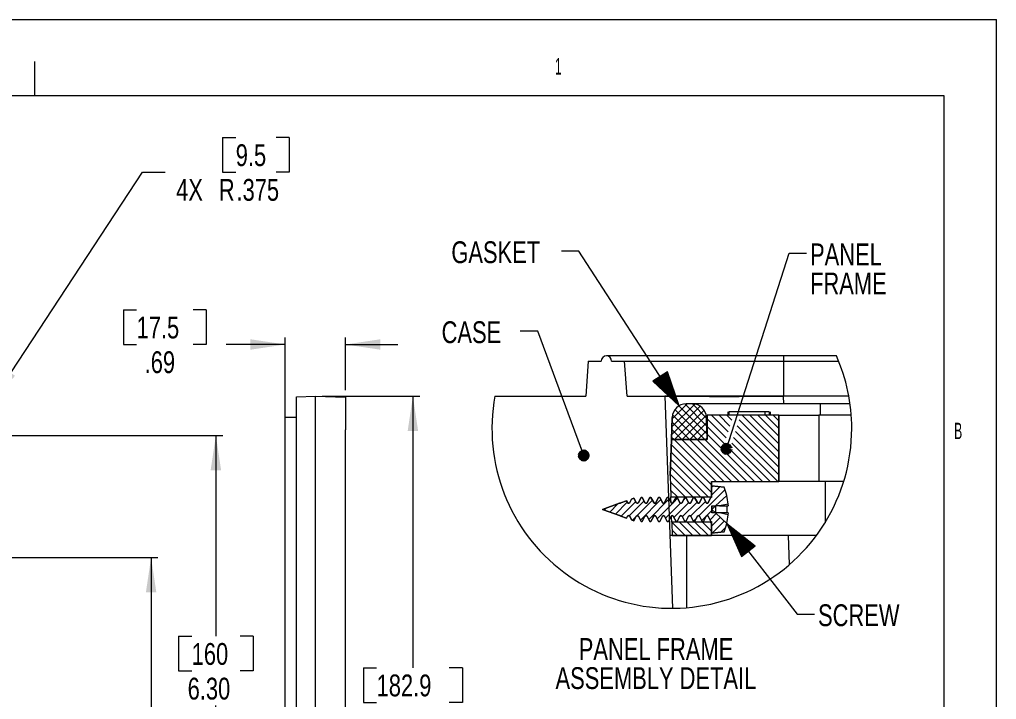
# Model space of a CAD drawing. Header units: inches. Extents: x 0 to 11, y 0 to 8.5.
# Drawn here: x 5.41 to 11, y 4.6 to 8.5 of the extents above; entities that cross this region are included whole.
import ezdxf

# ---------------------------------------------------------------- set-up
doc = ezdxf.new("R2010")
doc.units = ezdxf.units.IN
doc.header["$MEASUREMENT"] = 0
doc.layers.add('SLD-0', color=7, linetype='Continuous', lineweight=0)
doc.styles.add('SLDTEXTSTYLE2', font='TXT', dxfattribs={"width": 0.75})
doc.styles.add('SLDTEXTSTYLE6', font='TXT', dxfattribs={"width": 0.552632})
doc.dimstyles.new('SLDDIMSTYLE0', dxfattribs={"dimtxt": 0.166667, "dimasz": 0.2, "dimexe": 0, "dimexo": 0.0625, "dimgap": 0.041667, "dimtad": 0, "dimtih": 1, "dimtoh": 1, "dimlfac": 2, "dimzin": 12, "dimdsep": 46, "dimtxsty": 'SLDTEXTSTYLE2', "dimsah": 1, "dimcen": 0.09, "dimadec": 0, "dimazin": 0, "dimtfac": 1, "dimtofl": 0, "dimtmove": 0, "dimatfit": 3, "dimfxl": 1, "dimtolj": 1, "dimtzin": 12, "dimarcsym": 0})
doc.dimstyles.new('SLDDIMSTYLE1', dxfattribs={"dimtxt": 0.166667, "dimasz": 0.2, "dimexe": 0, "dimexo": 0.0625, "dimgap": 0.041667, "dimtad": 0, "dimtih": 1, "dimtoh": 1, "dimlfac": 2, "dimzin": 4, "dimdsep": 46, "dimtxsty": 'SLDTEXTSTYLE2', "dimsah": 1, "dimcen": 0.09, "dimadec": 0, "dimazin": 0, "dimtfac": 1, "dimtofl": 0, "dimtmove": 0, "dimatfit": 3, "dimfxl": 1, "dimtolj": 1, "dimtzin": 12, "dimarcsym": 0})
doc.dimstyles.new('SLDDIMSTYLE3', dxfattribs={"dimtxt": 0.166667, "dimasz": 0.2, "dimexe": 0, "dimexo": 0.0625, "dimgap": 0.041667, "dimtad": 0, "dimtih": 1, "dimtoh": 1, "dimdec": 3, "dimlfac": 2, "dimzin": 12, "dimdsep": 46, "dimtxsty": 'SLDTEXTSTYLE2', "dimsah": 1, "dimcen": 0.09, "dimadec": 0, "dimazin": 0, "dimtfac": 1, "dimtofl": 0, "dimtmove": 0, "dimatfit": 3, "dimfxl": 1, "dimtolj": 1, "dimtzin": 12, "dimarcsym": 0})

# ---------------------------------------------------------------- blocks, each defined once
blk = doc.blocks.new('*D7')
at = {"layer": 'SLD-0'}
for p, q in [((5.1607, 5.4171), (6.1988, 5.4171)), ((6.1594, 5.4171), (6.1594, 4.3452)), ((5.8757, 4.3452), (5.8757, 4.1466)), ((5.8757, 4.3452), (5.9517, 4.3452)), ((6.4431, 4.3452), (6.3672, 4.3452)), ((6.4431, 4.3452), (6.4431, 4.1466)), ((5.8757, 4.1466), (5.9517, 4.1466)), ((6.4431, 4.1466), (6.3672, 4.1466)), ((6.1594, 2.9671), (6.1594, 3.9481)), ((4.5357, 2.9671), (6.1988, 2.9671))]:
    blk.add_line(p, q, dxfattribs=at)
for points in [[(6.1594, 5.4171), (6.1294, 5.2171), (6.1894, 5.2171)], [(6.1594, 2.9671), (6.1894, 3.1671), (6.1294, 3.1671)]]:
    blk.add_solid(points, dxfattribs=at)
at = {"layer": 'SLD-0', "char_height": 0.125, "attachment_point": 1, "style": 'SLDTEXTSTYLE2'}
for s, insert in [('124.5', (5.9517, 4.3063)), ('4.90', (5.9978, 4.1077))]:
    blk.add_mtext(s, dxfattribs=dict(at, insert=insert))
blk = doc.blocks.new('*D8')
at = {"layer": 'SLD-0'}
for p, q in [((4.5357, 6.1171), (6.5695, 6.1171)), ((6.5302, 6.1171), (6.5302, 4.9662)), ((6.3157, 4.9662), (6.3157, 4.7676)), ((6.3157, 4.9662), (6.3917, 4.9662)), ((6.7446, 4.9662), (6.6687, 4.9662)), ((6.7446, 4.9662), (6.7446, 4.7676)), ((6.3157, 4.7676), (6.3917, 4.7676)), ((6.7446, 4.7676), (6.6687, 4.7676)), ((6.5302, 2.9671), (6.5302, 4.5691)), ((4.5357, 2.9671), (6.5695, 2.9671))]:
    blk.add_line(p, q, dxfattribs=at)
for points in [[(6.5302, 6.1171), (6.5002, 5.9171), (6.5602, 5.9171)], [(6.5302, 2.9671), (6.5602, 3.1671), (6.5002, 3.1671)]]:
    blk.add_solid(points, dxfattribs=at)
at = {"layer": 'SLD-0', "char_height": 0.125, "attachment_point": 1, "style": 'SLDTEXTSTYLE2'}
for s, insert in [('160', (6.3917, 4.9273)), ('6.30', (6.3686, 4.7287))]:
    blk.add_mtext(s, dxfattribs=dict(at, insert=insert))
blk = doc.blocks.new('*D12')
at = {"layer": 'SLD-0'}
for p, q in [((6.568, 7.824), (6.568, 7.6255)), ((6.568, 7.824), (6.644, 7.824)), ((6.9507, 7.824), (6.8747, 7.824)), ((6.9507, 7.824), (6.9507, 7.6255)), ((5.2455, 6.3076), (6.1103, 7.6255)), ((6.1103, 7.6255), (6.2403, 7.6255)), ((6.568, 7.6255), (6.644, 7.6255)), ((6.9507, 7.6255), (6.8747, 7.6255))]:
    blk.add_line(p, q, dxfattribs=at)
blk.add_solid([(5.2455, 6.3076), (5.3803, 6.4584), (5.3301, 6.4913)], dxfattribs=at)
at = {"layer": 'SLD-0', "char_height": 0.125, "attachment_point": 1, "style": 'SLDTEXTSTYLE2'}
for s, insert in [('9.5', (6.644, 7.7851)), ('4X ', (6.3028, 7.5866)), ('R', (6.5473, 7.5866)), ('.375', (6.6483, 7.5866))]:
    blk.add_mtext(s, dxfattribs=dict(at, insert=insert))
blk = doc.blocks.new('*D14')
at = {"layer": 'SLD-0'}
for p, q in [((7.1396, 6.3421), (7.6978, 6.3421)), ((7.6584, 6.3421), (7.6584, 4.7859)), ((7.3747, 4.7859), (7.3747, 4.5874)), ((7.3747, 4.7859), (7.4507, 4.7859)), ((7.9421, 4.7859), (7.8662, 4.7859)), ((7.9421, 4.7859), (7.9421, 4.5874)), ((7.3747, 4.5874), (7.4507, 4.5874)), ((7.9421, 4.5874), (7.8662, 4.5874)), ((7.6584, 2.7421), (7.6584, 4.3888)), ((7.1396, 2.7421), (7.6978, 2.7421))]:
    blk.add_line(p, q, dxfattribs=at)
for points in [[(7.6584, 6.3421), (7.6284, 6.1421), (7.6884, 6.1421)], [(7.6584, 2.7421), (7.6884, 2.9421), (7.6284, 2.9421)]]:
    blk.add_solid(points, dxfattribs=at)
at = {"layer": 'SLD-0', "char_height": 0.125, "attachment_point": 1, "style": 'SLDTEXTSTYLE2'}
for s, insert in [('182.9', (7.4507, 4.747)), ('7.20', (7.4968, 4.5485))]:
    blk.add_mtext(s, dxfattribs=dict(at, insert=insert))
blk = doc.blocks.new('*D15')
at = {"layer": 'SLD-0'}
for p, q in [((6.0004, 6.8366), (6.0004, 6.638)), ((6.0004, 6.8366), (6.0763, 6.8366)), ((6.4754, 6.8366), (6.3995, 6.8366)), ((6.4754, 6.8366), (6.4754, 6.638)), ((6.9277, 6.1354), (6.9277, 6.6774)), ((7.2727, 6.3754), (7.2727, 6.6774)), ((6.0004, 6.638), (6.0763, 6.638)), ((6.4754, 6.638), (6.3995, 6.638)), ((6.9277, 6.638), (6.5886, 6.638)), ((7.2727, 6.638), (7.5727, 6.638))]:
    blk.add_line(p, q, dxfattribs=at)
for points in [[(6.9277, 6.638), (6.7277, 6.668), (6.7277, 6.608)], [(7.2727, 6.638), (7.4727, 6.608), (7.4727, 6.668)]]:
    blk.add_solid(points, dxfattribs=at)
at = {"layer": 'SLD-0', "char_height": 0.125, "attachment_point": 1, "style": 'SLDTEXTSTYLE2'}
for s, insert in [('17.5', (6.0763, 6.7977)), ('.69', (6.1225, 6.5991))]:
    blk.add_mtext(s, dxfattribs=dict(at, insert=insert))

msp = doc.modelspace()

# ---------------------------------------------------------------- linework, layer by layer
at = {"color": 7, "linetype": 'Continuous', "lineweight": 15}
for p, q in [((6.9927, 6.33833), (7.1002, 6.34209)), ((6.9927, 6.15095), (6.9927, 6.33833)), ((7.1002, 6.1547), (7.1002, 6.34209)), ((7.1002, 6.34209), (7.2727, 6.33606)), ((7.2727, 6.33606), (7.2727, 6.14868)), ((6.9277, 6.09606), (6.9277, 6.22106)), ((6.9277, 6.22106), (6.9927, 6.22106)), ((7.1002, 2.92947), (7.1002, 6.1547)), ((6.9927, 2.93323), (6.9927, 6.15095)), ((7.2727, 2.9355), (7.2727, 6.14868)), ((6.9277, 2.98811), (6.9277, 6.09606))]:
    msp.add_line(p, q, dxfattribs=at)
at = {"layer": 'SLD-0', "color": 179, "linetype": 'Continuous'}
for p, q in [((0, 8.5), (11, 8.5)), ((11, 0), (11, 8.5)), ((10.7, 8.0635), (0.287, 8.0635)), ((10.7, 0.404), (10.7, 8.0635)), ((9.78112, 6.57268), (8.76653, 6.57268)), ((10.08347, 6.57268), (9.78112, 6.57268)), ((9.78112, 6.57268), (9.78112, 6.54268)), ((8.66252, 6.54268), (8.64853, 6.34268)), ((8.66252, 6.54268), (8.73653, 6.54268)), ((8.79653, 6.54268), (8.87055, 6.54268)), ((8.88453, 6.34268), (8.87055, 6.54268)), ((8.87055, 6.54268), (9.78112, 6.54268)), ((9.78112, 6.54268), (9.78112, 6.34268)), ((9.78112, 6.54268), (10.09616, 6.54268)), ((8.12796, 6.34268), (8.64853, 6.34268)), ((8.88453, 6.34268), (9.10153, 6.34268)), ((9.10153, 6.34268), (9.144, 5.12646)), ((9.78112, 6.34268), (9.10153, 6.34268)), ((10.1543, 6.34268), (9.78112, 6.34268)), ((9.78269, 6.29768), (9.78112, 6.34268)), ((9.30399, 6.28416), (9.13986, 6.12003)), ((9.27229, 6.29665), (9.14146, 6.16582)), ((9.22913, 6.29768), (9.14306, 6.21161)), ((9.18181, 6.28603), (9.34277, 6.12507)), ((9.2148, 6.29723), (9.34117, 6.17086)), ((9.25949, 6.29768), (9.22332, 6.29768)), ((9.25949, 6.29768), (9.22332, 6.29768)), ((9.25854, 6.29768), (9.33957, 6.21665)), ((9.9914, 6.29768), (9.25949, 6.29768)), ((10.16154, 6.29768), (9.9914, 6.29768)), ((9.9914, 6.29768), (9.9914, 6.23268)), ((9.14337, 6.22048), (9.1389, 6.09268)), ((9.1389, 6.09268), (9.14337, 6.22048)), ((9.14508, 6.23437), (9.28677, 6.09268)), ((9.32607, 6.26204), (9.15671, 6.09268)), ((9.15874, 6.2649), (9.33096, 6.09268)), ((9.33849, 6.23027), (9.2009, 6.09268)), ((9.3439, 6.09268), (9.33944, 6.22048)), ((9.33944, 6.22048), (9.3439, 6.09268)), ((9.34345, 6.22048), (9.33944, 6.22048)), ((9.75345, 6.23268), (9.34345, 6.23268)), ((9.34345, 6.23268), (9.34345, 6.09268)), ((9.34345, 6.23268), (9.34345, 6.09268)), ((9.75345, 6.23268), (9.34345, 6.23268)), ((9.45307, 6.10316), (9.34345, 6.21278)), ((9.46359, 6.13683), (9.36774, 6.23268)), ((9.4741, 6.17051), (9.41193, 6.23268)), ((9.48462, 6.20419), (9.45613, 6.23268)), ((9.46257, 6.25268), (9.46257, 6.23268)), ((9.46845, 6.25268), (9.46845, 6.23268)), ((9.67411, 6.25268), (9.46845, 6.25268)), ((9.75345, 6.02375), (9.54451, 6.23268)), ((9.75345, 6.06794), (9.58871, 6.23268)), ((9.75345, 6.11214), (9.6329, 6.23268)), ((9.67411, 6.25268), (9.67411, 6.23268)), ((9.69762, 6.25268), (9.67411, 6.25268)), ((9.75345, 6.15633), (9.6771, 6.23268)), ((9.69762, 6.25268), (9.69762, 6.23268)), ((9.70349, 6.25268), (9.70349, 6.23268)), ((9.75345, 6.20052), (9.72129, 6.23268)), ((9.75345, 5.85268), (9.75345, 6.23268)), ((9.75345, 6.23268), (9.75345, 5.85268)), ((9.75345, 6.23268), (9.98345, 6.23268)), ((9.98345, 6.23268), (9.98345, 5.85268)), ((10.16844, 6.23268), (9.98345, 6.23268)), ((9.1424, 6.19286), (9.24257, 6.09268)), ((9.34057, 6.18816), (9.2451, 6.09268)), ((9.44255, 6.06948), (9.34345, 6.16858)), ((9.75345, 5.93536), (9.51605, 6.17276)), ((9.75345, 5.97955), (9.52657, 6.20643)), ((9.13942, 6.10745), (9.15418, 6.09268)), ((9.14091, 6.15015), (9.19838, 6.09268)), ((9.34206, 6.14545), (9.28929, 6.09268)), ((9.34345, 6.10265), (9.33349, 6.09268)), ((9.61516, 5.85268), (9.34345, 6.12439)), ((9.74774, 5.85268), (9.49502, 6.10541)), ((9.75345, 5.89116), (9.50553, 6.13908)), ((9.13856, 6.09268), (9.1314, 5.88768)), ((9.1314, 5.88768), (9.13856, 6.09268)), ((9.36845, 5.83422), (9.1376, 6.06508)), ((9.34345, 6.09268), (9.13856, 6.09268)), ((9.34345, 6.09268), (9.13856, 6.09268)), ((9.1389, 6.09268), (9.3439, 6.09268)), ((9.39418, 5.85268), (9.15418, 6.09268)), ((9.43838, 5.85268), (9.19838, 6.09268)), ((9.48257, 5.85268), (9.24257, 6.09268)), ((9.52677, 5.85268), (9.28677, 6.09268)), ((9.57096, 5.85268), (9.33096, 6.09268)), ((9.70354, 5.85268), (9.4845, 6.07173)), ((9.36845, 5.79003), (9.13611, 6.02237)), ((9.65935, 5.85268), (9.47398, 6.03805)), ((9.30541, 5.76468), (9.13312, 5.93697)), ((9.3496, 5.76468), (9.13462, 5.97967)), ((9.1314, 5.88768), (9.1357, 5.76468)), ((9.1314, 5.88768), (9.1357, 5.76468)), ((9.26121, 5.76468), (9.13163, 5.89426)), ((9.21702, 5.76468), (9.13276, 5.84895)), ((9.36845, 5.76468), (9.36845, 5.85268)), ((9.36845, 5.85268), (9.75345, 5.85268)), ((9.36845, 5.85268), (9.75345, 5.85268)), ((9.36845, 5.85268), (9.36845, 5.76468)), ((9.44102, 5.82133), (9.36845, 5.82768)), ((9.36845, 5.82768), (9.36845, 5.76168)), ((9.36845, 5.82768), (9.36845, 5.76168)), ((9.36845, 5.82768), (9.44102, 5.82133)), ((9.37709, 5.82693), (9.36845, 5.81829)), ((9.41773, 5.82337), (9.36845, 5.77409)), ((9.98345, 5.85268), (9.75345, 5.85268)), ((10.12541, 5.85268), (9.98345, 5.85268)), ((10.01845, 5.85268), (10.01845, 5.61671)), ((9.17283, 5.76468), (9.13435, 5.80315)), ((9.1357, 5.76468), (9.36845, 5.76468)), ((9.1357, 5.76468), (9.36845, 5.76468)), ((9.44612, 5.80757), (9.29541, 5.65686)), ((9.39145, 5.71268), (9.45598, 5.77368)), ((9.39145, 5.71268), (9.45598, 5.77368)), ((8.84241, 5.72806), (8.74345, 5.69268)), ((8.74345, 5.69268), (8.84241, 5.72806)), ((8.83287, 5.72465), (8.78577, 5.67755)), ((8.88617, 5.73375), (8.81833, 5.66591)), ((8.84345, 5.72798), (8.84241, 5.72806)), ((8.88178, 5.74214), (8.84868, 5.7303)), ((8.84868, 5.7303), (8.88178, 5.74214)), ((8.93417, 5.73757), (8.85088, 5.65427)), ((8.8872, 5.73177), (8.88178, 5.74214)), ((8.88178, 5.74214), (8.8872, 5.73177)), ((8.98218, 5.74138), (8.89711, 5.6563)), ((8.91047, 5.7524), (8.8997, 5.73177)), ((8.8997, 5.73177), (8.91047, 5.7524)), ((8.92392, 5.7572), (8.91047, 5.7524)), ((8.91047, 5.7524), (8.92392, 5.7572)), ((8.9372, 5.73177), (8.92392, 5.7572)), ((8.92392, 5.7572), (8.9372, 5.73177)), ((9.03019, 5.74519), (8.943, 5.658)), ((8.96533, 5.76168), (8.9497, 5.73177)), ((8.9497, 5.73177), (8.96533, 5.76168)), ((9.0782, 5.74901), (8.96105, 5.63186)), ((8.97158, 5.76168), (8.96533, 5.76168)), ((8.97158, 5.76168), (8.96533, 5.76168)), ((8.9872, 5.73177), (8.97158, 5.76168)), ((8.97158, 5.76168), (8.9872, 5.73177)), ((9.01533, 5.76168), (8.9997, 5.73177)), ((8.9997, 5.73177), (9.01533, 5.76168)), ((9.12621, 5.75282), (9.00906, 5.63568)), ((9.02158, 5.76168), (9.01533, 5.76168)), ((9.02158, 5.76168), (9.01533, 5.76168)), ((9.0372, 5.73177), (9.02158, 5.76168)), ((9.02158, 5.76168), (9.0372, 5.73177)), ((9.06533, 5.76168), (9.0497, 5.73177)), ((9.0497, 5.73177), (9.06533, 5.76168)), ((9.14609, 5.72851), (9.05707, 5.63949)), ((9.07158, 5.76168), (9.06533, 5.76168)), ((9.07158, 5.76168), (9.06533, 5.76168)), ((9.0872, 5.73177), (9.07158, 5.76168)), ((9.07158, 5.76168), (9.0872, 5.73177)), ((9.11533, 5.76168), (9.0997, 5.73177)), ((9.0997, 5.73177), (9.11533, 5.76168)), ((9.19054, 5.72876), (9.10508, 5.6433)), ((9.12158, 5.76168), (9.11533, 5.76168)), ((9.12158, 5.76168), (9.11533, 5.76168)), ((9.1372, 5.73177), (9.12158, 5.76168)), ((9.12158, 5.76168), (9.1372, 5.73177)), ((9.16533, 5.76168), (9.1497, 5.73177)), ((9.1497, 5.73177), (9.16533, 5.76168)), ((9.17421, 5.75663), (9.15008, 5.73251)), ((9.23746, 5.7315), (9.15309, 5.64712)), ((9.17158, 5.76168), (9.16533, 5.76168)), ((9.17158, 5.76168), (9.16533, 5.76168)), ((9.1872, 5.73177), (9.17158, 5.76168)), ((9.17158, 5.76168), (9.1872, 5.73177)), ((9.21533, 5.76168), (9.1997, 5.73177)), ((9.1997, 5.73177), (9.21533, 5.76168)), ((9.28539, 5.73523), (9.20109, 5.65093)), ((9.22222, 5.76045), (9.20643, 5.74466)), ((9.22158, 5.76168), (9.21533, 5.76168)), ((9.22158, 5.76168), (9.21533, 5.76168)), ((9.2372, 5.73177), (9.22158, 5.76168)), ((9.22158, 5.76168), (9.2372, 5.73177)), ((9.3334, 5.73904), (9.24885, 5.65449)), ((9.26533, 5.76168), (9.2497, 5.73177)), ((9.2497, 5.73177), (9.26533, 5.76168)), ((9.26765, 5.76168), (9.26278, 5.75682)), ((9.27158, 5.76168), (9.26533, 5.76168)), ((9.27158, 5.76168), (9.26533, 5.76168)), ((9.2872, 5.73177), (9.27158, 5.76168)), ((9.27158, 5.76168), (9.2872, 5.73177)), ((9.31533, 5.76168), (9.2997, 5.73177)), ((9.2997, 5.73177), (9.31533, 5.76168)), ((9.32158, 5.76168), (9.31533, 5.76168)), ((9.32158, 5.76168), (9.31533, 5.76168)), ((9.3372, 5.73177), (9.32158, 5.76168)), ((9.32158, 5.76168), (9.3372, 5.73177)), ((9.36533, 5.76168), (9.3497, 5.73177)), ((9.3497, 5.73177), (9.36533, 5.76168)), ((9.36845, 5.76168), (9.36533, 5.76168)), ((9.36845, 5.76168), (9.36533, 5.76168)), ((9.37029, 5.71268), (9.37029, 5.69268)), ((9.37029, 5.71268), (9.39145, 5.71268)), ((9.39145, 5.71268), (9.37029, 5.69268)), ((9.3703, 5.71268), (9.39145, 5.71268)), ((9.3703, 5.69268), (9.3703, 5.71268)), ((9.41398, 5.71268), (9.39145, 5.71268)), ((9.39145, 5.71268), (9.39145, 5.67268)), ((9.46353, 5.72337), (9.41398, 5.71268)), ((9.41398, 5.71268), (9.46353, 5.71268)), ((9.46146, 5.72292), (9.46353, 5.71268)), ((8.74345, 5.69268), (8.84241, 5.65731)), ((8.84241, 5.65731), (8.74345, 5.69268)), ((8.76409, 5.70006), (8.75322, 5.68919)), ((8.84241, 5.65731), (8.84345, 5.65738)), ((8.84868, 5.65506), (8.88178, 5.64323)), ((8.88178, 5.64323), (8.84868, 5.65506)), ((8.88178, 5.64323), (8.8872, 5.6536)), ((8.8872, 5.6536), (8.88178, 5.64323)), ((8.8997, 5.6536), (8.91047, 5.63297)), ((8.91047, 5.63297), (8.8997, 5.6536)), ((8.93568, 5.65068), (8.91599, 5.631)), ((8.92392, 5.62816), (8.9372, 5.6536)), ((8.9372, 5.6536), (8.92392, 5.62816)), ((8.9497, 5.6536), (8.96533, 5.62368)), ((8.96533, 5.62368), (8.9497, 5.6536)), ((8.97158, 5.62368), (8.9872, 5.6536)), ((8.9872, 5.6536), (8.97158, 5.62368)), ((8.9997, 5.6536), (9.01533, 5.62368)), ((9.01533, 5.62368), (8.9997, 5.6536)), ((9.02158, 5.62368), (9.0372, 5.6536)), ((9.0372, 5.6536), (9.02158, 5.62368)), ((9.0497, 5.6536), (9.06533, 5.62368)), ((9.06533, 5.62368), (9.0497, 5.6536)), ((9.07158, 5.62368), (9.0872, 5.6536)), ((9.0872, 5.6536), (9.07158, 5.62368)), ((9.0997, 5.6536), (9.11533, 5.62368)), ((9.11533, 5.62368), (9.0997, 5.6536)), ((9.12158, 5.62368), (9.1372, 5.6536)), ((9.1372, 5.6536), (9.12158, 5.62368)), ((9.1497, 5.6536), (9.16533, 5.62368)), ((9.16533, 5.62368), (9.1497, 5.6536)), ((9.17158, 5.62368), (9.1872, 5.6536)), ((9.1872, 5.6536), (9.17158, 5.62368)), ((9.1997, 5.6536), (9.21533, 5.62368)), ((9.21533, 5.62368), (9.1997, 5.6536)), ((9.22158, 5.62368), (9.2372, 5.6536)), ((9.2372, 5.6536), (9.22158, 5.62368)), ((9.2497, 5.6536), (9.26533, 5.62368)), ((9.26533, 5.62368), (9.2497, 5.6536)), ((9.27158, 5.62368), (9.2872, 5.6536)), ((9.2872, 5.6536), (9.27158, 5.62368)), ((9.2997, 5.6536), (9.31533, 5.62368)), ((9.31533, 5.62368), (9.2997, 5.6536)), ((9.37029, 5.68755), (9.31227, 5.62953)), ((9.32158, 5.62368), (9.3372, 5.6536)), ((9.3372, 5.6536), (9.32158, 5.62368)), ((9.3497, 5.6536), (9.36533, 5.62368)), ((9.36533, 5.62368), (9.3497, 5.6536)), ((9.39565, 5.66871), (9.36028, 5.63334)), ((9.37029, 5.69268), (9.39145, 5.67268)), ((9.37029, 5.69268), (9.37029, 5.67268)), ((9.39145, 5.67268), (9.37029, 5.67268)), ((9.3703, 5.67268), (9.3703, 5.69268)), ((9.39145, 5.67268), (9.3703, 5.67268)), ((9.45598, 5.61168), (9.39145, 5.67268)), ((9.45598, 5.61168), (9.39145, 5.67268)), ((9.41398, 5.67268), (9.39145, 5.67268)), ((9.46353, 5.67268), (9.41398, 5.67268)), ((9.46353, 5.662), (9.41398, 5.67268)), ((9.46353, 5.67268), (9.46146, 5.66245)), ((8.91047, 5.63297), (8.92392, 5.62816)), ((8.92392, 5.62816), (8.91047, 5.63297)), ((8.96533, 5.62368), (8.97158, 5.62368)), ((8.96533, 5.62368), (8.97158, 5.62368)), ((9.01533, 5.62368), (9.02158, 5.62368)), ((9.01533, 5.62368), (9.02158, 5.62368)), ((9.06533, 5.62368), (9.07158, 5.62368)), ((9.06533, 5.62368), (9.07158, 5.62368)), ((9.11533, 5.62368), (9.12158, 5.62368)), ((9.11533, 5.62368), (9.12158, 5.62368)), ((9.36845, 5.62068), (9.14073, 5.62068)), ((9.14073, 5.62068), (9.14345, 5.54268)), ((9.14073, 5.62068), (9.14345, 5.54268)), ((9.36845, 5.62068), (9.14073, 5.62068)), ((9.14075, 5.61998), (9.21805, 5.54268)), ((9.16533, 5.62368), (9.17158, 5.62368)), ((9.16533, 5.62368), (9.17158, 5.62368)), ((9.18424, 5.62068), (9.26224, 5.54268)), ((9.21533, 5.62368), (9.22158, 5.62368)), ((9.21533, 5.62368), (9.22158, 5.62368)), ((9.22544, 5.63109), (9.21804, 5.62368)), ((9.22844, 5.62068), (9.30644, 5.54268)), ((9.28179, 5.64324), (9.26426, 5.62571)), ((9.26533, 5.62368), (9.27158, 5.62368)), ((9.26533, 5.62368), (9.27158, 5.62368)), ((9.27263, 5.62068), (9.35063, 5.54268)), ((9.31533, 5.62368), (9.32158, 5.62368)), ((9.31533, 5.62368), (9.32158, 5.62368)), ((9.31683, 5.62068), (9.36845, 5.56906)), ((9.36102, 5.62068), (9.36845, 5.61325)), ((9.36533, 5.62368), (9.36845, 5.62368)), ((9.36533, 5.62368), (9.36845, 5.62368)), ((9.41837, 5.64724), (9.36845, 5.59732)), ((9.36845, 5.62368), (9.36845, 5.55768)), ((9.36845, 5.62368), (9.36845, 5.55768)), ((9.36845, 5.54268), (9.36845, 5.62068)), ((9.36845, 5.62068), (9.36845, 5.54268)), ((9.44109, 5.62576), (9.37345, 5.55812)), ((9.14345, 5.54268), (9.12947, 5.54268)), ((9.14235, 5.57419), (9.17385, 5.54268)), ((9.14345, 5.54268), (9.36845, 5.54268)), ((9.36845, 5.54268), (9.14345, 5.54268)), ((9.22653, 5.13), (9.22653, 5.54268)), ((9.36845, 5.55768), (9.44102, 5.56403)), ((9.44102, 5.56403), (9.36845, 5.55768)), ((9.96835, 5.54268), (9.36845, 5.54268)), ((9.45035, 5.59083), (9.42188, 5.56236)), ((9.81483, 5.3773), (9.80905, 5.54268))]:
    msp.add_line(p, q, dxfattribs=at)
at = {"layer": 'SLD-0'}
msp.add_line((5.4935, 8.0635), (5.4935, 8.26035), dxfattribs=at)
at = {"layer": 'SLD-0', "color": 179}
for p, q in [((8.6088, 7.17332), (8.5088, 7.17332)), ((9.18251, 6.28649), (8.6088, 7.17332)), ((9.45391, 6.03984), (9.81283, 7.16121)), ((9.81283, 7.16121), (9.91283, 7.16121)), ((8.37358, 6.71501), (8.27358, 6.71501)), ((8.63674, 6.00192), (8.37358, 6.71501)), ((9.11586, 6.48158), (9.03189, 6.42726)), ((9.15861, 6.32344), (9.04113, 6.43323)), ((9.15644, 6.32679), (9.04197, 6.43378)), ((9.15426, 6.33015), (9.04281, 6.43432)), ((9.15209, 6.33351), (9.04365, 6.43486)), ((9.14992, 6.33687), (9.04449, 6.43541)), ((9.14775, 6.34023), (9.04533, 6.43595)), ((9.14557, 6.34359), (9.04617, 6.43649)), ((9.1434, 6.34695), (9.04701, 6.43704)), ((9.14123, 6.3503), (9.04785, 6.43758)), ((9.13906, 6.35366), (9.04869, 6.43812)), ((9.13688, 6.35702), (9.04953, 6.43867)), ((9.13471, 6.36038), (9.05037, 6.43921)), ((9.13254, 6.36374), (9.05121, 6.43975)), ((9.13036, 6.3671), (9.05204, 6.44029)), ((9.12819, 6.37045), (9.05288, 6.44084)), ((9.12602, 6.37381), (9.05372, 6.44138)), ((9.12385, 6.37717), (9.05456, 6.44192)), ((9.12167, 6.38053), (9.0554, 6.44247)), ((9.1195, 6.38389), (9.05624, 6.44301)), ((9.11733, 6.38725), (9.05708, 6.44355)), ((9.11516, 6.39061), (9.05792, 6.4441)), ((9.11298, 6.39396), (9.05876, 6.44464)), ((9.11081, 6.39732), (9.0596, 6.44518)), ((9.10864, 6.40068), (9.06044, 6.44573)), ((9.10647, 6.40404), (9.06128, 6.44627)), ((9.10429, 6.4074), (9.06212, 6.44681)), ((9.10212, 6.41076), (9.06296, 6.44736)), ((9.09995, 6.41412), (9.0638, 6.4479)), ((9.09777, 6.41747), (9.06464, 6.44844)), ((9.0956, 6.42083), (9.06548, 6.44899)), ((9.09343, 6.42419), (9.06632, 6.44953)), ((9.09126, 6.42755), (9.06716, 6.45007)), ((9.08908, 6.43091), (9.068, 6.45062)), ((9.08691, 6.43427), (9.06884, 6.45116)), ((9.08474, 6.43762), (9.06968, 6.4517)), ((9.08257, 6.44098), (9.07052, 6.45224)), ((9.08039, 6.44434), (9.07136, 6.45279)), ((9.07822, 6.4477), (9.0722, 6.45333)), ((9.07605, 6.45106), (9.07304, 6.45387)), ((9.07605, 6.45106), (9.07471, 6.45496)), ((9.07822, 6.4477), (9.07555, 6.4555)), ((9.08039, 6.44434), (9.07639, 6.45605)), ((9.08257, 6.44098), (9.07723, 6.45659)), ((9.08474, 6.43762), (9.07807, 6.45713)), ((9.08691, 6.43427), (9.07891, 6.45768)), ((9.08908, 6.43091), (9.07975, 6.45822)), ((9.09126, 6.42755), (9.08059, 6.45876)), ((9.09343, 6.42419), (9.08143, 6.45931)), ((9.0956, 6.42083), (9.08227, 6.45985)), ((9.09777, 6.41747), (9.08311, 6.46039)), ((9.09995, 6.41412), (9.08395, 6.46094)), ((9.10212, 6.41076), (9.08479, 6.46148)), ((9.10429, 6.4074), (9.08563, 6.46202)), ((9.10647, 6.40404), (9.08647, 6.46256)), ((9.10864, 6.40068), (9.08731, 6.46311)), ((9.11081, 6.39732), (9.08815, 6.46365)), ((9.11298, 6.39396), (9.08899, 6.46419)), ((9.11516, 6.39061), (9.08983, 6.46474)), ((9.11733, 6.38725), (9.09067, 6.46528)), ((9.1195, 6.38389), (9.09151, 6.46582)), ((9.12167, 6.38053), (9.09235, 6.46637)), ((9.12385, 6.37717), (9.09319, 6.46691)), ((9.12602, 6.37381), (9.09403, 6.46745)), ((9.12819, 6.37045), (9.09487, 6.468)), ((9.13036, 6.3671), (9.09571, 6.46854)), ((9.13254, 6.36374), (9.09654, 6.46908)), ((9.13471, 6.36038), (9.09738, 6.46963)), ((9.13688, 6.35702), (9.09822, 6.47017)), ((9.13906, 6.35366), (9.09906, 6.47071)), ((9.14123, 6.3503), (9.0999, 6.47126)), ((9.1434, 6.34695), (9.10074, 6.4718)), ((9.14557, 6.34359), (9.10158, 6.47234)), ((9.14775, 6.34023), (9.10242, 6.47288)), ((9.14992, 6.33687), (9.10326, 6.47343)), ((9.15209, 6.33351), (9.1041, 6.47397)), ((9.15426, 6.33015), (9.10494, 6.47451)), ((9.15644, 6.32679), (9.10578, 6.47506)), ((9.15861, 6.32344), (9.10662, 6.4756)), ((9.16078, 6.32008), (9.10746, 6.47614)), ((9.16295, 6.31672), (9.1083, 6.47669)), ((9.16513, 6.31336), (9.10914, 6.47723)), ((9.1673, 6.31), (9.10998, 6.47777)), ((9.16947, 6.30664), (9.11082, 6.47832)), ((9.17165, 6.30328), (9.11166, 6.47886)), ((9.17382, 6.29993), (9.1125, 6.4794)), ((9.17599, 6.29657), (9.11334, 6.47995)), ((9.17816, 6.29321), (9.11418, 6.48049)), ((9.18034, 6.28985), (9.11502, 6.48103)), ((9.18251, 6.28649), (9.11586, 6.48158)), ((9.18251, 6.28649), (9.03189, 6.42726)), ((9.18034, 6.28985), (9.03273, 6.4278)), ((9.17816, 6.29321), (9.03357, 6.42835)), ((9.17599, 6.29657), (9.03441, 6.42889)), ((9.17382, 6.29993), (9.03525, 6.42943)), ((9.17165, 6.30328), (9.03609, 6.42997)), ((9.16947, 6.30664), (9.03693, 6.43052)), ((9.1673, 6.31), (9.03777, 6.43106)), ((9.16513, 6.31336), (9.03861, 6.4316)), ((9.16295, 6.31672), (9.03945, 6.43215)), ((9.16078, 6.32008), (9.04029, 6.43269)), ((9.45598, 5.61168), (9.85846, 5.09354)), ((9.45598, 5.61168), (9.53918, 5.42306)), ((9.45598, 5.61168), (9.61815, 5.48441)), ((9.45843, 5.60852), (9.53997, 5.42368)), ((9.45843, 5.60852), (9.61736, 5.48379)), ((9.46088, 5.60537), (9.54076, 5.42429)), ((9.46088, 5.60537), (9.61657, 5.48318)), ((9.46334, 5.60221), (9.54155, 5.4249)), ((9.46334, 5.60221), (9.61578, 5.48257)), ((9.46579, 5.59905), (9.54234, 5.42552)), ((9.46579, 5.59905), (9.61499, 5.48195)), ((9.46825, 5.59589), (9.54313, 5.42613)), ((9.46825, 5.59589), (9.6142, 5.48134)), ((9.4707, 5.59273), (9.54392, 5.42674)), ((9.4707, 5.59273), (9.61341, 5.48073)), ((9.47315, 5.58957), (9.54471, 5.42736)), ((9.47315, 5.58957), (9.61262, 5.48011)), ((9.47561, 5.58641), (9.5455, 5.42797)), ((9.47561, 5.58641), (9.61183, 5.4795)), ((9.47806, 5.58325), (9.54629, 5.42858)), ((9.47806, 5.58325), (9.61104, 5.47889)), ((9.48051, 5.58009), (9.54708, 5.4292)), ((9.48051, 5.58009), (9.61025, 5.47827)), ((9.48297, 5.57693), (9.54786, 5.42981)), ((9.48297, 5.57693), (9.60946, 5.47766)), ((9.48542, 5.57378), (9.54865, 5.43042)), ((9.48542, 5.57378), (9.60867, 5.47705)), ((9.48788, 5.57062), (9.54944, 5.43104)), ((9.48788, 5.57062), (9.60789, 5.47643)), ((9.49033, 5.56746), (9.55023, 5.43165)), ((9.49033, 5.56746), (9.6071, 5.47582)), ((9.49278, 5.5643), (9.55102, 5.43226)), ((9.49278, 5.5643), (9.60631, 5.47521)), ((9.49524, 5.56114), (9.55181, 5.43288)), ((9.49524, 5.56114), (9.60552, 5.47459)), ((9.49769, 5.55798), (9.5526, 5.43349)), ((9.49769, 5.55798), (9.60473, 5.47398)), ((9.50014, 5.55482), (9.55339, 5.43411)), ((9.50014, 5.55482), (9.60394, 5.47337)), ((9.5026, 5.55166), (9.55418, 5.43472)), ((9.5026, 5.55166), (9.60315, 5.47275)), ((9.50505, 5.5485), (9.55497, 5.43533)), ((9.50505, 5.5485), (9.60236, 5.47214)), ((9.50751, 5.54535), (9.55576, 5.43595)), ((9.50751, 5.54535), (9.60157, 5.47152)), ((9.50996, 5.54219), (9.55655, 5.43656)), ((9.50996, 5.54219), (9.60078, 5.47091)), ((9.51241, 5.53903), (9.55734, 5.43717)), ((9.51241, 5.53903), (9.59999, 5.4703)), ((9.51487, 5.53587), (9.55813, 5.43779)), ((9.51487, 5.53587), (9.5992, 5.46968)), ((9.51732, 5.53271), (9.55892, 5.4384)), ((9.51732, 5.53271), (9.59841, 5.46907)), ((9.51977, 5.52955), (9.55971, 5.43901)), ((9.51977, 5.52955), (9.59762, 5.46846)), ((9.52223, 5.52639), (9.5605, 5.43963)), ((9.52223, 5.52639), (9.59683, 5.46784)), ((9.52468, 5.52323), (9.56129, 5.44024)), ((9.52468, 5.52323), (9.59604, 5.46723)), ((9.52714, 5.52007), (9.56208, 5.44085)), ((9.52714, 5.52007), (9.59525, 5.46662)), ((9.52959, 5.51691), (9.56287, 5.44147)), ((9.52959, 5.51691), (9.59446, 5.466)), ((9.53204, 5.51376), (9.56366, 5.44208)), ((9.53204, 5.51376), (9.59367, 5.46539)), ((9.5345, 5.5106), (9.56445, 5.44269)), ((9.5345, 5.5106), (9.59288, 5.46478)), ((9.53695, 5.50744), (9.56524, 5.44331)), ((9.53695, 5.50744), (9.59209, 5.46416)), ((9.53918, 5.42306), (9.61815, 5.48441)), ((9.5394, 5.50428), (9.56603, 5.44392)), ((9.5394, 5.50428), (9.5913, 5.46355)), ((9.54186, 5.50112), (9.56682, 5.44453)), ((9.54186, 5.50112), (9.59051, 5.46294)), ((9.54431, 5.49796), (9.56761, 5.44515)), ((9.54431, 5.49796), (9.58972, 5.46232)), ((9.54677, 5.4948), (9.5684, 5.44576)), ((9.54677, 5.4948), (9.58893, 5.46171)), ((9.54922, 5.49164), (9.56919, 5.44637)), ((9.54922, 5.49164), (9.58814, 5.4611)), ((9.55167, 5.48848), (9.56998, 5.44699)), ((9.55167, 5.48848), (9.58735, 5.46048)), ((9.55413, 5.48532), (9.57077, 5.4476)), ((9.55413, 5.48532), (9.58656, 5.45987)), ((9.55658, 5.48217), (9.57156, 5.44821)), ((9.55658, 5.48217), (9.58577, 5.45926)), ((9.55903, 5.47901), (9.57235, 5.44883)), ((9.55903, 5.47901), (9.58498, 5.45864)), ((9.56149, 5.47585), (9.57314, 5.44944)), ((9.56149, 5.47585), (9.58419, 5.45803)), ((9.56394, 5.47269), (9.57393, 5.45005)), ((9.56394, 5.47269), (9.5834, 5.45742)), ((9.5664, 5.46953), (9.57472, 5.45067)), ((9.5664, 5.46953), (9.58261, 5.4568)), ((9.56885, 5.46637), (9.57551, 5.45128)), ((9.56885, 5.46637), (9.58182, 5.45619)), ((9.5713, 5.46321), (9.5763, 5.45189)), ((9.5713, 5.46321), (9.58103, 5.45558)), ((9.57376, 5.46005), (9.57709, 5.45251)), ((9.57376, 5.46005), (9.58024, 5.45496)), ((9.57621, 5.45689), (9.57788, 5.45312)), ((9.57621, 5.45689), (9.57945, 5.45435)), ((9.85846, 5.09354), (9.95846, 5.09354))]:
    msp.add_line(p, q, dxfattribs=at)
at = {"layer": 'SLD-0', "color": 7, "linetype": 'Continuous'}
for p, q in [((9.46407, 6.07158), (9.47424, 6.10333)), ((8.6252, 6.03319), (8.61366, 6.06446))]:
    msp.add_line(p, q, dxfattribs=at)
at = {"layer": 'SLD-0', "color": 179, "linetype": 'Continuous', "lineweight": 0}
for p, q in [((9.13574, 5.76359), (9.1357, 5.76468)), ((9.13585, 5.76034), (9.13574, 5.76359)), ((9.13604, 5.75504), (9.13585, 5.76034)), ((9.13629, 5.74784), (9.13604, 5.75504)), ((9.1366, 5.73896), (9.13629, 5.74784)), ((9.13696, 5.72868), (9.1366, 5.73896)), ((9.13697, 5.72826), (9.13696, 5.72868)), ((9.4555, 5.71268), (9.45598, 5.69268)), ((9.13947, 5.65668), (9.13946, 5.65683)), ((9.13983, 5.6464), (9.13947, 5.65668)), ((9.45598, 5.69268), (9.4555, 5.67268)), ((9.14014, 5.63753), (9.13983, 5.6464)), ((9.14039, 5.63033), (9.14014, 5.63753)), ((9.14058, 5.62503), (9.14039, 5.63033)), ((9.14069, 5.62178), (9.14058, 5.62503)), ((9.14073, 5.62068), (9.14069, 5.62178))]:
    msp.add_line(p, q, dxfattribs=at)
at = {"layer": 'SLD-0', "color": 7, "linetype": 'Continuous', "lineweight": 158}
for centre in [(9.45391, 6.03984), (8.63674, 6.00192)]:
    msp.add_circle(centre, 0.01667, dxfattribs=at)
at = {"layer": 'SLD-0', "color": 179, "linetype": 'Continuous'}
for centre, radius, start, end in [((8.76653, 6.54268), 0.03, 0, 180), ((9.14114, 6.15658), 1.03012, 0, 23.82457), ((9.14113, 6.15658), 1.03012, 169.59164, 0), ((9.44132, 37.12268), 30.78188, 269.367515, 270.632485), ((9.22332, 6.21768), 0.08, 90, 178), ((9.22332, 6.21768), 0.08, 90.00019, 178), ((9.25949, 6.21768), 0.08, 2, 90.00009), ((9.25949, 6.21768), 0.08, 2.00004, 90.00027), ((9.11445, 5.69269), 0.351, 13.34202, 21.50133), ((9.11457, 5.69272), 0.35088, 13.3406, 21.50275), ((9.11452, 5.69269), 0.35036, 5.02283, 13.28937), ((8.84345, 5.73504), 0.00705, 270.01006, 317.85724), ((8.89345, 5.73504), 0.00705, 207.58119, 270.00049), ((8.89345, 5.73504), 0.00705, 270.00049, 332.4197), ((8.94345, 5.73504), 0.00705, 207.58192, 269.99807), ((8.94345, 5.73504), 0.00705, 269.99994, 332.41994), ((8.99345, 5.73504), 0.00705, 207.58057, 270.00034), ((8.99345, 5.73504), 0.00705, 270.00458, 332.41933), ((9.04345, 5.73504), 0.00705, 207.58126, 269.99873), ((9.04345, 5.73504), 0.00705, 270.00404, 332.41874), ((9.09345, 5.73503), 0.00705, 207.57049, 270.00656), ((9.09345, 5.73504), 0.00705, 269.99997, 332.41996), ((9.14345, 5.73504), 0.00705, 207.58188, 269.99811), ((9.14345, 5.73504), 0.00705, 269.99977, 332.41993), ((9.19345, 5.73504), 0.00705, 207.58043, 270.00025), ((9.19345, 5.73504), 0.00705, 270.00458, 332.41939), ((9.24345, 5.73504), 0.00705, 207.58122, 269.99877), ((9.24345, 5.73504), 0.00705, 270.00527, 332.4197), ((9.29345, 5.73503), 0.00705, 207.57049, 270.0067), ((9.29345, 5.73504), 0.00705, 269.99991, 332.41999), ((9.34345, 5.73504), 0.00705, 207.58152, 269.99622), ((9.34345, 5.73504), 0.00705, 269.99982, 332.41889), ((8.84345, 5.65033), 0.00705, 42.14832, 89.98738), ((8.89345, 5.65033), 0.00705, 89.99704, 152.42059), ((8.89345, 5.65033), 0.00705, 27.57993, 90.00332), ((8.94345, 5.65033), 0.00705, 90.00241, 152.41863), ((8.94345, 5.65033), 0.00705, 27.58055, 90.00241), ((8.99345, 5.65033), 0.00705, 89.99819, 152.42096), ((8.99345, 5.65033), 0.00705, 27.57904, 89.99819), ((9.04345, 5.65033), 0.00705, 89.99837, 152.41976), ((9.04345, 5.65033), 0.00705, 27.58111, 89.99837), ((9.09345, 5.65033), 0.00705, 89.99107, 152.43119), ((9.09345, 5.65033), 0.00705, 27.57986, 90.00346), ((9.14345, 5.65033), 0.00705, 90.00265, 152.41856), ((9.14345, 5.65033), 0.00705, 27.58052, 90.00265), ((9.19345, 5.65033), 0.00705, 89.99819, 152.42108), ((9.19345, 5.65033), 0.00705, 27.57892, 89.99819), ((9.24345, 5.65033), 0.00705, 89.99933, 152.42067), ((9.24345, 5.65033), 0.00705, 27.57967, 89.99933), ((9.29345, 5.65033), 0.00705, 89.99094, 152.43119), ((9.29345, 5.65033), 0.00705, 27.57979, 90.0036), ((9.34345, 5.65033), 0.00705, 90.00296, 152.42016), ((9.34345, 5.65033), 0.00705, 27.57984, 90.00296), ((9.11452, 5.69267), 0.35036, 346.71064, 354.97711), ((9.11445, 5.69269), 0.351, 338.49821, 346.65764), ((9.11458, 5.69264), 0.35087, 338.49665, 346.6592)]:
    msp.add_arc(centre, radius, start, end, dxfattribs=at)
for points, weights in [([(8.84345, 5.72798), (8.84311, 5.72798), (8.84276, 5.72801), (8.84241, 5.72806)], [1, 0.95379071708, 0.910784380902, 0.870980991466]), ([(8.84868, 5.7303), (8.8472, 5.72866), (8.84527, 5.72798), (8.84345, 5.72798)], [0.574200182785, 0.653142620985, 0.79507589339, 1]), ([(8.89345, 5.72798), (8.89108, 5.72798), (8.88859, 5.72911), (8.8872, 5.73177)], [1, 0.748479501245, 0.591852844431, 0.530120029558]), ([(8.8997, 5.73177), (8.89831, 5.72911), (8.89582, 5.72798), (8.89345, 5.72798)], [0.530120029559, 0.591852844432, 0.748479501246, 1]), ([(8.94345, 5.72798), (8.94108, 5.72798), (8.93859, 5.72911), (8.9372, 5.73177)], [1, 0.748479501245, 0.591852844431, 0.530120029558]), ([(8.9497, 5.73177), (8.94831, 5.72911), (8.94582, 5.72798), (8.94345, 5.72798)], [0.530120029559, 0.591852844432, 0.748479501246, 1]), ([(8.99345, 5.72798), (8.99108, 5.72798), (8.98859, 5.72911), (8.9872, 5.73177)], [1, 0.748479501245, 0.591852844431, 0.530120029558]), ([(8.9997, 5.73177), (8.99831, 5.72911), (8.99582, 5.72798), (8.99345, 5.72798)], [0.530120029559, 0.591852844432, 0.748479501246, 1]), ([(9.04345, 5.72798), (9.04108, 5.72798), (9.03859, 5.72911), (9.0372, 5.73177)], [1, 0.748479501245, 0.591852844431, 0.530120029558]), ([(9.0497, 5.73177), (9.04831, 5.72911), (9.04582, 5.72798), (9.04345, 5.72798)], [0.530120029559, 0.591852844432, 0.748479501246, 1]), ([(9.09345, 5.72798), (9.09108, 5.72798), (9.08859, 5.72911), (9.0872, 5.73177)], [1, 0.748479501245, 0.591852844431, 0.530120029558]), ([(9.0997, 5.73177), (9.09831, 5.72911), (9.09582, 5.72798), (9.09345, 5.72798)], [0.530120029559, 0.591852844432, 0.748479501246, 1]), ([(9.14345, 5.72798), (9.14108, 5.72798), (9.13859, 5.72911), (9.1372, 5.73177)], [1, 0.748479501245, 0.591852844431, 0.530120029558]), ([(9.1497, 5.73177), (9.14831, 5.72911), (9.14582, 5.72798), (9.14345, 5.72798)], [0.530120029559, 0.591852844432, 0.748479501246, 1]), ([(9.19345, 5.72798), (9.19108, 5.72798), (9.18859, 5.72911), (9.1872, 5.73177)], [1, 0.748479501245, 0.591852844431, 0.530120029558]), ([(9.1997, 5.73177), (9.19831, 5.72911), (9.19582, 5.72798), (9.19345, 5.72798)], [0.530120029559, 0.591852844432, 0.748479501246, 1]), ([(9.24345, 5.72798), (9.24108, 5.72798), (9.23859, 5.72911), (9.2372, 5.73177)], [1, 0.748479501245, 0.591852844431, 0.530120029558]), ([(9.2497, 5.73177), (9.24831, 5.72911), (9.24582, 5.72798), (9.24345, 5.72798)], [0.530120029559, 0.591852844432, 0.748479501246, 1]), ([(9.29345, 5.72798), (9.29108, 5.72798), (9.28859, 5.72911), (9.2872, 5.73177)], [1, 0.748479501245, 0.591852844431, 0.530120029558]), ([(9.2997, 5.73177), (9.29831, 5.72911), (9.29582, 5.72798), (9.29345, 5.72798)], [0.530120029559, 0.591852844432, 0.748479501246, 1]), ([(9.34345, 5.72798), (9.34108, 5.72798), (9.33859, 5.72911), (9.3372, 5.73177)], [1, 0.748479501245, 0.591852844431, 0.530120029558]), ([(9.3497, 5.73177), (9.34831, 5.72911), (9.34582, 5.72798), (9.34345, 5.72798)], [0.530120029559, 0.591852844432, 0.748479501246, 1]), ([(8.84241, 5.65731), (8.84276, 5.65736), (8.84311, 5.65738), (8.84345, 5.65738)], [0.870980991466, 0.910784380902, 0.95379071708, 1]), ([(8.84345, 5.65738), (8.84527, 5.65738), (8.8472, 5.6567), (8.84868, 5.65506)], [1, 0.79507589339, 0.653142620985, 0.574200182785]), ([(8.8872, 5.6536), (8.88859, 5.65625), (8.89108, 5.65738), (8.89345, 5.65738)], [0.530120029558, 0.591852844431, 0.748479501245, 1]), ([(8.89345, 5.65738), (8.89582, 5.65738), (8.89831, 5.65625), (8.8997, 5.6536)], [1, 0.748479501246, 0.591852844432, 0.530120029559]), ([(8.9372, 5.6536), (8.93859, 5.65625), (8.94108, 5.65738), (8.94345, 5.65738)], [0.530120029558, 0.591852844431, 0.748479501245, 1]), ([(8.94345, 5.65738), (8.94582, 5.65738), (8.94831, 5.65625), (8.9497, 5.6536)], [1, 0.748479501246, 0.591852844432, 0.530120029559]), ([(8.9872, 5.6536), (8.98859, 5.65625), (8.99108, 5.65738), (8.99345, 5.65738)], [0.530120029558, 0.591852844431, 0.748479501245, 1]), ([(8.99345, 5.65738), (8.99582, 5.65738), (8.99831, 5.65625), (8.9997, 5.6536)], [1, 0.748479501246, 0.591852844432, 0.530120029559]), ([(9.0372, 5.6536), (9.03859, 5.65625), (9.04108, 5.65738), (9.04345, 5.65738)], [0.530120029558, 0.591852844431, 0.748479501245, 1]), ([(9.04345, 5.65738), (9.04582, 5.65738), (9.04831, 5.65625), (9.0497, 5.6536)], [1, 0.748479501246, 0.591852844432, 0.530120029559]), ([(9.0872, 5.6536), (9.08859, 5.65625), (9.09108, 5.65738), (9.09345, 5.65738)], [0.530120029558, 0.591852844431, 0.748479501245, 1]), ([(9.09345, 5.65738), (9.09582, 5.65738), (9.09831, 5.65625), (9.0997, 5.6536)], [1, 0.748479501246, 0.591852844432, 0.530120029559]), ([(9.1372, 5.6536), (9.13859, 5.65625), (9.14108, 5.65738), (9.14345, 5.65738)], [0.530120029558, 0.591852844431, 0.748479501245, 1]), ([(9.14345, 5.65738), (9.14582, 5.65738), (9.14831, 5.65625), (9.1497, 5.6536)], [1, 0.748479501246, 0.591852844432, 0.530120029559]), ([(9.1872, 5.6536), (9.18859, 5.65625), (9.19108, 5.65738), (9.19345, 5.65738)], [0.530120029558, 0.591852844431, 0.748479501245, 1]), ([(9.19345, 5.65738), (9.19582, 5.65738), (9.19831, 5.65625), (9.1997, 5.6536)], [1, 0.748479501246, 0.591852844432, 0.530120029559]), ([(9.2372, 5.6536), (9.23859, 5.65625), (9.24108, 5.65738), (9.24345, 5.65738)], [0.530120029558, 0.591852844431, 0.748479501245, 1]), ([(9.24345, 5.65738), (9.24582, 5.65738), (9.24831, 5.65625), (9.2497, 5.6536)], [1, 0.748479501246, 0.591852844432, 0.530120029559]), ([(9.2872, 5.6536), (9.28859, 5.65625), (9.29108, 5.65738), (9.29345, 5.65738)], [0.530120029558, 0.591852844431, 0.748479501245, 1]), ([(9.29345, 5.65738), (9.29582, 5.65738), (9.29831, 5.65625), (9.2997, 5.6536)], [1, 0.748479501246, 0.591852844432, 0.530120029559]), ([(9.3372, 5.6536), (9.33859, 5.65625), (9.34108, 5.65738), (9.34345, 5.65738)], [0.530120029558, 0.591852844431, 0.748479501245, 1]), ([(9.34345, 5.65738), (9.34582, 5.65738), (9.34831, 5.65625), (9.3497, 5.6536)], [1, 0.748479501246, 0.591852844432, 0.530120029559])]:
    msp.add_rational_spline(points, weights, degree=3, dxfattribs=at)

# ---------------------------------------------------------------- texts
at = {"layer": 'SLD-0', "attachment_point": 1}
for s, insert, char_height, style in [('1', (8.47174, 8.27872), 0.09375, 'SLDTEXTSTYLE6'), ('GASKET', (7.87854, 7.22911), 0.125, 'SLDTEXTSTYLE2'), ('PANEL', (9.93255, 7.2169), 0.125, 'SLDTEXTSTYLE2'), ('FRAME', (9.93255, 7.05023), 0.125, 'SLDTEXTSTYLE2'), ('CASE', (7.82272, 6.77084), 0.125, 'SLDTEXTSTYLE2'), ('B', (10.75771, 6.18964), 0.09375, 'SLDTEXTSTYLE6'), ('SCREW', (9.97818, 5.14914), 0.125, 'SLDTEXTSTYLE2'), ('PANEL FRAME', (8.60828, 4.95559), 0.125, 'SLDTEXTSTYLE2'), ('ASSEMBLY DETAIL', (8.47507, 4.78892), 0.125, 'SLDTEXTSTYLE2')]:
    msp.add_mtext(s, dxfattribs=dict(at, insert=insert, char_height=char_height, style=style))

# ---------------------------------------------------------------- dimensions: what is measured, and where the dimension line sits
at = {"layer": 'SLD-0'}
dim = msp.add_radius_dim(center=(5.14267, 6.15095), mpoint=(5.24549, 6.30763), text='4X <>', dimstyle='SLDDIMSTYLE3', override={"dimtxt": 0.166667, "dimasz": 0.2, "dimexe": 0.03937, "dimexo": 0.03937, "dimgap": 0.06, "dimtad": 0, "dimtih": 1, "dimtoh": 1, "dimlfac": 2, "dimzin": 12, "dimtzin": 12}, dxfattribs=at)
dim.commit()
dim.dimension.update_dxf_attribs({"geometry": '*D12', "text_midpoint": (6.63943, 7.62545), "dimtype": 164})
dim = msp.add_linear_dim(base=(6.9277, 6.63803), p1=(7.2727, 6.33606), p2=(6.9277, 6.09606), dimstyle='SLDDIMSTYLE0', override={"dimtxt": 0.166667, "dimasz": 0.2, "dimexe": 0.03937, "dimexo": 0.03937, "dimgap": 0.06, "dimtad": 0, "dimtih": 1, "dimtoh": 1, "dimlfac": 2, "dimzin": 12, "dimtzin": 12}, dxfattribs=at)
dim.commit()
dim.dimension.update_dxf_attribs({"geometry": '*D15', "text_midpoint": (6.2379, 6.63803), "dimtype": 160})
for base, p1, p2, picture, middle in [((7.65841, 2.74209), (7.1002, 6.34209), (7.1002, 2.74209), '*D14', (7.65841, 4.58736)), ((6.53017, 6.11709), (4.49631, 2.96709), (4.49631, 6.11709), '*D8', (6.53017, 4.7676)), ((6.15941, 5.41709), (4.49631, 2.96709), (5.12131, 5.41709), '*D7', (6.15941, 4.14662))]:
    dim = msp.add_linear_dim(base=base, p1=p1, p2=p2, angle=90, dimstyle='SLDDIMSTYLE1', override={"dimtxt": 0.166667, "dimasz": 0.2, "dimexe": 0.03937, "dimexo": 0.03937, "dimgap": 0.06, "dimtad": 0, "dimtih": 1, "dimtoh": 1, "dimlfac": 2, "dimzin": 4, "dimtzin": 12}, dxfattribs=at)
    dim.commit()
    dim.dimension.update_dxf_attribs({"geometry": picture, "text_midpoint": middle, "dimtype": 160})

doc.saveas('drawing.dxf')
